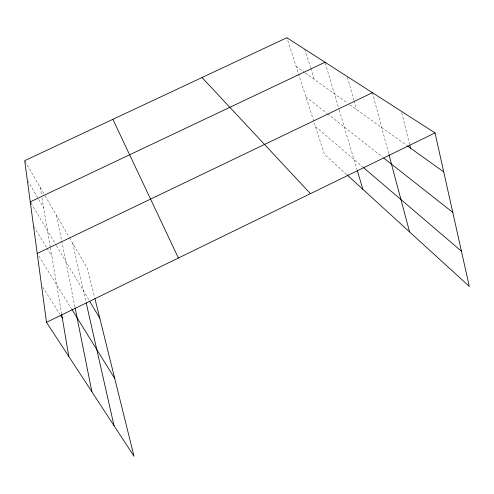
<?xml version="1.0" encoding="UTF-8"?>
<svg xmlns="http://www.w3.org/2000/svg" width="494" height="494" viewBox="0 0 494 494"><rect width="100%" height="100%" fill="white"/><g stroke="black" fill="none" stroke-linecap="round" stroke-linejoin="round"><path stroke-width="0.37" stroke-dasharray="2.47 1.85" d="M296.091 66.369L304.81 72.599M305.428 73.044L347.35 102.999M349.814 104.765L406.76 145.458M305.879 96.775L327.009 113.404M327.608 113.879L382.56 157.117M315.481 126.606L362.713 166.923M346.547 174.438L324.367 154.208L286.872 37.729M42.719 287.168L59.854 314.159M38.835 256.083L71.488 308.75M33.895 226.598L46.646 247.568M47.041 248.223L51.821 256.083M31.036 203.182L56.069 245.061M56.458 245.709L88.932 300.043M27.695 180.687L43.645 207.764M25.089 161.347L44.763 195.198M45.145 195.852L69.24 237.299M69.623 237.96L87.549 268.792L94.626 297.363M304.823 49.264L310.51 67.561M310.738 68.296L314.147 79.275M325.237 62.973L339.038 109.285M339.261 110.026L357.032 169.677M347.406 77.218L353.877 100.035M354.081 100.77L356.588 109.606M372.433 92.699L388.957 154.641M401.776 112.786L409.6 144.458M72.686 243.227L86.03 302.106M56.6 215.557L74.977 307.262M40.181 187.312L41.465 194.889M41.978 197.921L50.308 247.154M50.437 247.902L61.54 313.499"/><path stroke-width="0.74" d="M94.996 298.858L134.01 456.271L46.492 322.323L435.035 132.917L469.3 286.397L347.109 174.95M37.211 253.465L372.433 92.699M325.021 62.238L30.251 201.867L31.036 203.182M435.035 132.917L286.872 37.729L24.7 160.68L46.492 322.323M407.383 145.909L443.736 171.893M383.752 158.055L452.776 212.371M363.294 167.423L461.445 251.211M202.003 77.527L310.46 193.648M60.669 315.444L62.3 318.013M71.883 309.392L114.738 378.509M89.71 301.34L99.794 318.216M112.879 119.326L178.408 258.016M357.248 170.405L362.892 189.344M388.957 154.641L409.575 231.927M409.779 145.199L410.508 148.144M86.197 302.847L114.034 425.698M75.125 308.015L91.927 391.859M61.664 314.252L68.808 356.483"/></g></svg>
